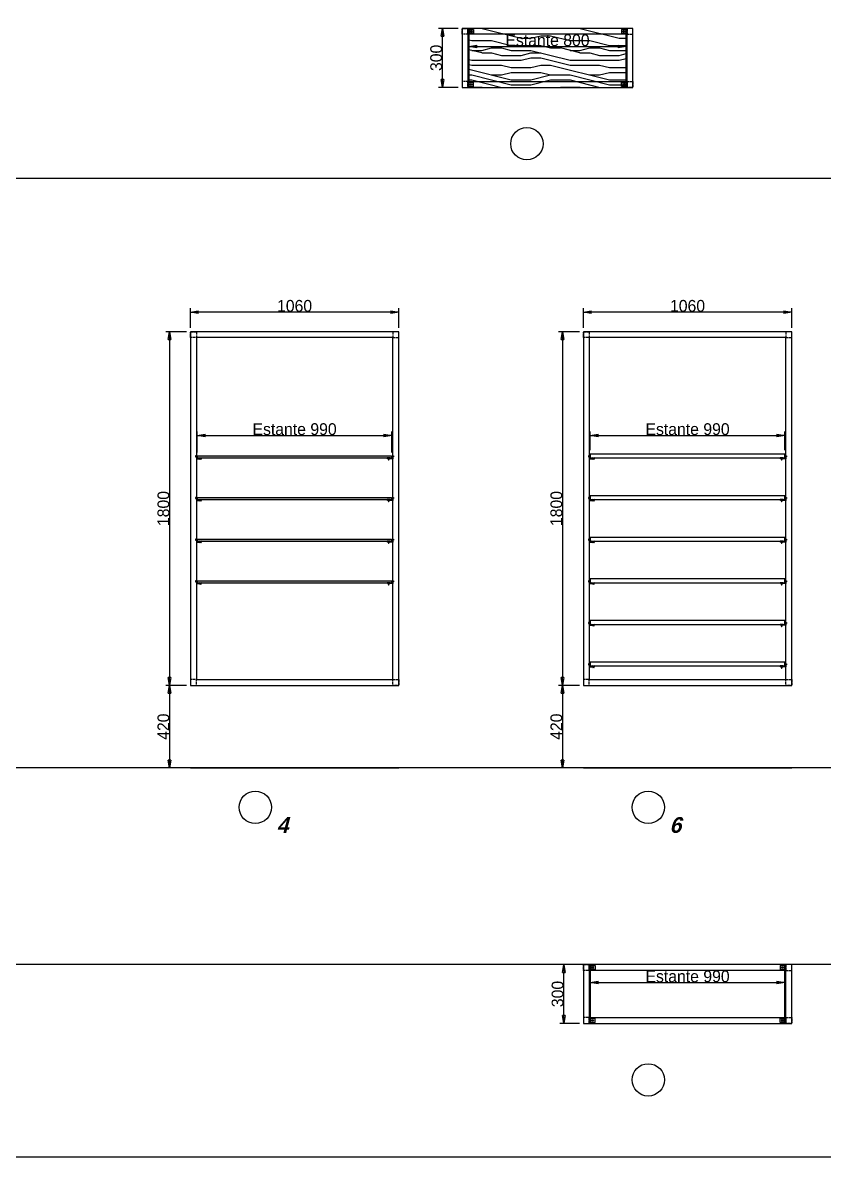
# Paper-space layout 'Jordi B.' of a CAD drawing. Header units: millimetres. Extents: x 23627 to 226976, y -18096 to 223844.
# Drawn here: x 52339 to 56419, y 99685 to 105458 of the extents above; entities that cross this region are included whole.
import ezdxf

# ---------------------------------------------------------------- set-up
doc = ezdxf.new("R2010")
doc.units = ezdxf.units.MM
doc.header["$PDMODE"] = 35
doc.header["$PDSIZE"] = 5
doc.linetypes.add('Discontinua JB', pattern=[0.75, 0.5, -0.25])
doc.layers.add('Bloques Estándar concep', color=7, linetype='Continuous', true_color=0x013e84)
for name, color, linetype in [('Cotas bloques dinámicos PM espacio', 140, 'Continuous'), ('Linea Capa Color 0000 JB', 7, 'Continuous'), ('Linea Capa Color 0140 Blau Vidre JB', 140, 'Continuous'), ('Linea Capa Color 0202 Lila Parets JB', 202, 'Continuous')]:
    doc.layers.add(name, color=color, linetype=linetype)
doc.styles.add('Jordi Ava', font='Avant Garde MEdium BT.ttf')
doc.styles.add('Stylus BT JB', font='stylu.ttf', dxfattribs={"oblique": 15})
doc.dimstyles.new('Jordi Ava 2015', dxfattribs={"dimtxt": 60, "dimasz": 40, "dimexe": 20, "dimexo": 20, "dimgap": 0.09, "dimtad": 1, "dimdec": 0, "dimzin": 0, "dimdsep": 46, "dimtxsty": 'Jordi Ava', "dimblk": 'CLOSED', "dimcen": 1.5, "dimclrd": 7, "dimclre": 7, "dimclrt": 256, "dimadec": 0, "dimazin": 0, "dimtfac": 0.05, "dimtdec": 0, "dimtofl": 0, "dimtmove": 0, "dimatfit": 3, "dimldrblk": 'CLOSED', "dimfxl": 90, "dimtolj": 1, "dimtzin": 0, "dimlwd": -1, "dimlwe": -1, "dimarcsym": 0})

# ---------------------------------------------------------------- blocks, each defined once
blk = doc.blocks.new('*U784')
at = {"layer": 'Linea Capa Color 0202 Lila Parets JB', "ltscale": 10}
for p, q in [((64496.7, 3000), (0, 3000)), ((64496.7, 0), (700, 0))]:
    blk.add_line(p, q, dxfattribs=at)
blk = doc.blocks.new('_Closed')
at = {"color": 0, "linetype": 'ByBlock', "lineweight": -2}
for p, q in [((-1, 0.17), (0, 0)), ((-1, 0.17), (-1, -0.17)), ((0, 0), (-1, -0.17)), ((0, 0), (-1, 0))]:
    blk.add_line(p, q, dxfattribs=at)
blk = doc.blocks.new('*D2085')
at = {"layer": 'Cotas bloques dinámicos PM espacio', "color": 7, "ltscale": 10, "transparency": 16777216}
for p, q in [((-530, 2240), (-530, 2340)), ((490, 2320), (-490, 2320)), ((530, 2240), (530, 2340))]:
    blk.add_line(p, q, dxfattribs=at)
at = {"layer": 'Defpoints', "color": 0, "ltscale": 10, "transparency": 16777216}
for p in [(-530, 2320), (-530, 2220), (530, 2220)]:
    blk.add_point(p, dxfattribs=at)
at = {"layer": 'Cotas bloques dinámicos PM espacio', "color": 7, "ltscale": 10, "transparency": 16777216, "xscale": 40, "yscale": 40, "zscale": 40, "rotation": 180}
blk.add_blockref('_Closed', (-530, 2320), dxfattribs=at)
at = {"layer": 'Cotas bloques dinámicos PM espacio', "color": 7, "ltscale": 10, "transparency": 16777216, "xscale": 40, "yscale": 40, "zscale": 40}
blk.add_blockref('_Closed', (530, 2320), dxfattribs=at)
at = {"layer": 'Cotas bloques dinámicos PM espacio', "ltscale": 10, "transparency": 16777216, "insert": (0, 2351.2), "char_height": 60, "attachment_point": 5, "style": 'Jordi Ava'}
blk.add_mtext('\\A1;1060', dxfattribs=at)
blk = doc.blocks.new('*D2086')
at = {"layer": 'Cotas bloques dinámicos PM espacio', "color": 7, "ltscale": 10, "transparency": 16777216}
for p, q in [((-550, 2220), (-656.1, 2220)), ((-636.1, 2180), (-636.1, 460.5)), ((-550, 420.5), (-656.1, 420.5))]:
    blk.add_line(p, q, dxfattribs=at)
at = {"layer": 'Defpoints', "color": 0, "ltscale": 10, "transparency": 16777216}
for p in [(-530, 2220), (-636.1, 420.5), (-530, 420.5)]:
    blk.add_point(p, dxfattribs=at)
at = {"layer": 'Cotas bloques dinámicos PM espacio', "color": 7, "ltscale": 10, "transparency": 16777216, "xscale": 40, "yscale": 40, "zscale": 40}
for p, rotation in [((-636.1, 2220), 90), ((-636.1, 420.5), 270)]:
    blk.add_blockref('_Closed', p, dxfattribs=dict(at, rotation=rotation))
at = {"layer": 'Cotas bloques dinámicos PM espacio', "ltscale": 10, "transparency": 16777216, "insert": (-667.4, 1320.2), "char_height": 60, "attachment_point": 5, "rotation": 90, "style": 'Jordi Ava'}
blk.add_mtext('\\A1;1800', dxfattribs=at)
blk = doc.blocks.new('*D1191')
at = {"layer": 'Cotas bloques dinámicos PM espacio', "color": 7, "ltscale": 10, "transparency": 16777216}
for p, q in [((-495, 1605.4), (-495, 1712.5)), ((-455, 1692.5), (455, 1692.5)), ((495, 1605.4), (495, 1712.5))]:
    blk.add_line(p, q, dxfattribs=at)
at = {"layer": 'Defpoints', "color": 0, "ltscale": 10, "transparency": 16777216}
for p in [(495, 1692.5), (-495, 1585.4), (495, 1585.4)]:
    blk.add_point(p, dxfattribs=at)
at = {"layer": 'Cotas bloques dinámicos PM espacio', "color": 7, "ltscale": 10, "transparency": 16777216, "xscale": 40, "yscale": 40, "zscale": 40, "rotation": 180}
blk.add_blockref('_Closed', (-495, 1692.5), dxfattribs=at)
at = {"layer": 'Cotas bloques dinámicos PM espacio', "color": 7, "ltscale": 10, "transparency": 16777216, "xscale": 40, "yscale": 40, "zscale": 40}
blk.add_blockref('_Closed', (495, 1692.5), dxfattribs=at)
at = {"layer": 'Cotas bloques dinámicos PM espacio', "ltscale": 10, "transparency": 16777216, "insert": (0, 1723.8), "char_height": 60, "attachment_point": 5, "style": 'Jordi Ava'}
blk.add_mtext('\\A1;{\\C140;Estante 990}', dxfattribs=at)
blk = doc.blocks.new('*D2087')
at = {"layer": 'Cotas bloques dinámicos PM espacio', "color": 7, "ltscale": 10, "transparency": 16777216}
for p, q in [((-550, 420.5), (-656.1, 420.5)), ((-636.1, 380.5), (-636.1, 40)), ((-550, 0), (-656.1, 0))]:
    blk.add_line(p, q, dxfattribs=at)
at = {"layer": 'Defpoints', "color": 0, "ltscale": 10, "transparency": 16777216}
for p in [(-530, 420.5), (-636.1, 0), (-530, 0)]:
    blk.add_point(p, dxfattribs=at)
at = {"layer": 'Cotas bloques dinámicos PM espacio', "color": 7, "ltscale": 10, "transparency": 16777216, "xscale": 40, "yscale": 40, "zscale": 40}
for p, rotation in [((-636.1, 420.5), 90), ((-636.1, 0), 270)]:
    blk.add_blockref('_Closed', p, dxfattribs=dict(at, rotation=rotation))
at = {"layer": 'Cotas bloques dinámicos PM espacio', "ltscale": 10, "transparency": 16777216, "insert": (-667.4, 210.2), "char_height": 60, "attachment_point": 5, "rotation": 90, "style": 'Jordi Ava'}
blk.add_mtext('\\A1;420', dxfattribs=at)
blk = doc.blocks.new('*D2088')
at = {"layer": 'Cotas bloques dinámicos PM espacio', "color": 7, "ltscale": 10, "transparency": 16777216}
for p, q in [((-530, 2240), (-530, 2340)), ((490, 2320), (-490, 2320)), ((530, 2240), (530, 2340))]:
    blk.add_line(p, q, dxfattribs=at)
at = {"layer": 'Defpoints', "color": 0, "ltscale": 10, "transparency": 16777216}
for p in [(-530, 2320), (-530, 2220), (530, 2220)]:
    blk.add_point(p, dxfattribs=at)
at = {"layer": 'Cotas bloques dinámicos PM espacio', "color": 7, "ltscale": 10, "transparency": 16777216, "xscale": 40, "yscale": 40, "zscale": 40, "rotation": 180}
blk.add_blockref('_Closed', (-530, 2320), dxfattribs=at)
at = {"layer": 'Cotas bloques dinámicos PM espacio', "color": 7, "ltscale": 10, "transparency": 16777216, "xscale": 40, "yscale": 40, "zscale": 40}
blk.add_blockref('_Closed', (530, 2320), dxfattribs=at)
at = {"layer": 'Cotas bloques dinámicos PM espacio', "ltscale": 10, "transparency": 16777216, "insert": (0, 2351.2), "char_height": 60, "attachment_point": 5, "style": 'Jordi Ava'}
blk.add_mtext('\\A1;1060', dxfattribs=at)
blk = doc.blocks.new('*D2089')
at = {"layer": 'Cotas bloques dinámicos PM espacio', "color": 7, "ltscale": 10, "transparency": 16777216}
for p, q in [((-550, 2220), (-656.1, 2220)), ((-636.1, 2180), (-636.1, 460.5)), ((-550, 420.5), (-656.1, 420.5))]:
    blk.add_line(p, q, dxfattribs=at)
at = {"layer": 'Defpoints', "color": 0, "ltscale": 10, "transparency": 16777216}
for p in [(-530, 2220), (-636.1, 420.5), (-530, 420.5)]:
    blk.add_point(p, dxfattribs=at)
at = {"layer": 'Cotas bloques dinámicos PM espacio', "color": 7, "ltscale": 10, "transparency": 16777216, "xscale": 40, "yscale": 40, "zscale": 40}
for p, rotation in [((-636.1, 2220), 90), ((-636.1, 420.5), 270)]:
    blk.add_blockref('_Closed', p, dxfattribs=dict(at, rotation=rotation))
at = {"layer": 'Cotas bloques dinámicos PM espacio', "ltscale": 10, "transparency": 16777216, "insert": (-667.4, 1320.2), "char_height": 60, "attachment_point": 5, "rotation": 90, "style": 'Jordi Ava'}
blk.add_mtext('\\A1;1800', dxfattribs=at)
blk = doc.blocks.new('*D1192')
at = {"layer": 'Cotas bloques dinámicos PM espacio', "color": 7, "ltscale": 10, "transparency": 16777216}
for p, q in [((-495, 1617), (-495, 1712.5)), ((-455, 1692.5), (455, 1692.5)), ((495, 1617), (495, 1712.5))]:
    blk.add_line(p, q, dxfattribs=at)
at = {"layer": 'Defpoints', "color": 0, "ltscale": 10, "transparency": 16777216}
for p in [(495, 1692.5), (-495, 1597), (495, 1597)]:
    blk.add_point(p, dxfattribs=at)
at = {"layer": 'Cotas bloques dinámicos PM espacio', "color": 7, "ltscale": 10, "transparency": 16777216, "xscale": 40, "yscale": 40, "zscale": 40, "rotation": 180}
blk.add_blockref('_Closed', (-495, 1692.5), dxfattribs=at)
at = {"layer": 'Cotas bloques dinámicos PM espacio', "color": 7, "ltscale": 10, "transparency": 16777216, "xscale": 40, "yscale": 40, "zscale": 40}
blk.add_blockref('_Closed', (495, 1692.5), dxfattribs=at)
at = {"layer": 'Cotas bloques dinámicos PM espacio', "ltscale": 10, "transparency": 16777216, "insert": (0, 1723.8), "char_height": 60, "attachment_point": 5, "style": 'Jordi Ava'}
blk.add_mtext('\\A1;Estante 990', dxfattribs=at)
blk = doc.blocks.new('*D1193')
at = {"layer": 'Cotas bloques dinámicos PM espacio', "color": 7, "ltscale": 10, "transparency": 16777216}
for p, q in [((-550, 420.5), (-656.1, 420.5)), ((-636.1, 380.5), (-636.1, 40)), ((-550, 0), (-656.1, 0))]:
    blk.add_line(p, q, dxfattribs=at)
at = {"layer": 'Defpoints', "color": 0, "ltscale": 10, "transparency": 16777216}
for p in [(-530, 420.5), (-636.1, 0), (-530, 0)]:
    blk.add_point(p, dxfattribs=at)
at = {"layer": 'Cotas bloques dinámicos PM espacio', "color": 7, "ltscale": 10, "transparency": 16777216, "xscale": 40, "yscale": 40, "zscale": 40}
for p, rotation in [((-636.1, 420.5), 90), ((-636.1, 0), 270)]:
    blk.add_blockref('_Closed', p, dxfattribs=dict(at, rotation=rotation))
at = {"layer": 'Cotas bloques dinámicos PM espacio', "ltscale": 10, "transparency": 16777216, "insert": (-667.4, 210.2), "char_height": 60, "attachment_point": 5, "rotation": 90, "style": 'Jordi Ava'}
blk.add_mtext('\\A1;420', dxfattribs=at)
blk = doc.blocks.new('*D2418')
at = {"layer": 'Cotas bloques dinámicos PM espacio', "color": 7, "ltscale": 10, "transparency": 16777216}
for p, q in [((-20, 0), (-120, 0)), ((-100, -260), (-100, -40)), ((-20, -300), (-120, -300))]:
    blk.add_line(p, q, dxfattribs=at)
at = {"layer": 'Defpoints', "color": 0, "ltscale": 10, "transparency": 16777216}
for p in [(0, 0), (-100, 0), (0, -300)]:
    blk.add_point(p, dxfattribs=at)
at = {"layer": 'Cotas bloques dinámicos PM espacio', "color": 7, "ltscale": 10, "transparency": 16777216, "xscale": 40, "yscale": 40, "zscale": 40}
for p, rotation in [((-100, 0), 90), ((-100, -300), 270)]:
    blk.add_blockref('_Closed', p, dxfattribs=dict(at, rotation=rotation))
at = {"layer": 'Cotas bloques dinámicos PM espacio', "ltscale": 10, "transparency": 16777216, "insert": (-131.3, -150), "char_height": 60, "attachment_point": 5, "rotation": 90, "style": 'Jordi Ava'}
blk.add_mtext('\\A1;300', dxfattribs=at)
blk = doc.blocks.new('*D2419')
at = {"layer": 'Cotas bloques dinámicos PM espacio', "color": 7, "ltscale": 10, "transparency": 16777216}
for p, q in [((35, -20.7), (35, -111.8)), ((1025, -20), (1025, -111.8)), ((75, -91.8), (985, -91.8))]:
    blk.add_line(p, q, dxfattribs=at)
at = {"layer": 'Defpoints', "color": 0, "ltscale": 10, "transparency": 16777216}
for p in [(1025, 0), (35, -0.7), (1025, -91.8)]:
    blk.add_point(p, dxfattribs=at)
at = {"layer": 'Cotas bloques dinámicos PM espacio', "color": 7, "ltscale": 10, "transparency": 16777216, "xscale": 40, "yscale": 40, "zscale": 40, "rotation": 180}
blk.add_blockref('_Closed', (35, -91.8), dxfattribs=at)
at = {"layer": 'Cotas bloques dinámicos PM espacio', "color": 7, "ltscale": 10, "transparency": 16777216, "xscale": 40, "yscale": 40, "zscale": 40}
blk.add_blockref('_Closed', (1025, -91.8), dxfattribs=at)
at = {"layer": 'Cotas bloques dinámicos PM espacio', "ltscale": 10, "transparency": 16777216, "insert": (530, -60.5), "char_height": 60, "attachment_point": 5, "style": 'Jordi Ava'}
blk.add_mtext('\\A1;Estante 990', dxfattribs=at)
blk = doc.blocks.new('*D5171')
at = {"layer": 'Cotas bloques dinámicos PM espacio', "color": 7, "ltscale": 10, "transparency": 16777216}
for p, q in [((54555.1, 105429.1), (54455.1, 105429.1)), ((54475.1, 105169.1), (54475.1, 105389.1)), ((54555.1, 105129.1), (54455.1, 105129.1))]:
    blk.add_line(p, q, dxfattribs=at)
at = {"layer": 'Defpoints', "color": 0, "ltscale": 10, "transparency": 16777216}
for p in [(54475.1, 105429.1), (54575.1, 105429.1), (54575.1, 105129.1)]:
    blk.add_point(p, dxfattribs=at)
at = {"layer": 'Cotas bloques dinámicos PM espacio', "color": 7, "ltscale": 10, "transparency": 16777216, "xscale": 40, "yscale": 40, "zscale": 40}
for p, rotation in [((54475.1, 105429.1), 90), ((54475.1, 105129.1), 270)]:
    blk.add_blockref('_Closed', p, dxfattribs=dict(at, rotation=rotation))
at = {"layer": 'Cotas bloques dinámicos PM espacio', "ltscale": 10, "transparency": 16777216, "insert": (54443.8, 105279.1), "char_height": 60, "attachment_point": 5, "rotation": 90, "style": 'Jordi Ava'}
blk.add_mtext('\\A1;300', dxfattribs=at)
blk = doc.blocks.new('*D5172')
at = {"layer": 'Cotas bloques dinámicos PM espacio', "color": 7, "ltscale": 10, "transparency": 16777216}
for p, q in [((54610, 105408.4), (54610, 105317.4)), ((55410, 105409.1), (55410, 105317.4)), ((54650, 105337.4), (55370, 105337.4))]:
    blk.add_line(p, q, dxfattribs=at)
at = {"layer": 'Defpoints', "color": 0, "ltscale": 10, "transparency": 16777216}
for p in [(54610, 105428.4), (55410, 105429.1), (55410, 105337.4)]:
    blk.add_point(p, dxfattribs=at)
at = {"layer": 'Cotas bloques dinámicos PM espacio', "color": 7, "ltscale": 10, "transparency": 16777216, "xscale": 40, "yscale": 40, "zscale": 40, "rotation": 180}
blk.add_blockref('_Closed', (54610, 105337.4), dxfattribs=at)
at = {"layer": 'Cotas bloques dinámicos PM espacio', "color": 7, "ltscale": 10, "transparency": 16777216, "xscale": 40, "yscale": 40, "zscale": 40}
blk.add_blockref('_Closed', (55410, 105337.4), dxfattribs=at)
at = {"layer": 'Cotas bloques dinámicos PM espacio', "ltscale": 10, "transparency": 16777216, "insert": (55010, 105368.6), "char_height": 60, "attachment_point": 5, "style": 'Jordi Ava'}
blk.add_mtext('\\A1;Estante 800', dxfattribs=at)
blk = doc.blocks.new('PM202308140924')
at = {"layer": 'Linea Capa Color 0140 Blau Vidre JB', "ltscale": 10}
h = blk.add_hatch(color=256, dxfattribs=at)
h.dxf.hatch_style = 1
h.set_gradient(color1=(0, 191, 255), one_color=1, tint=1, name='SPHERICAL')
h.paths.add_polyline_path([(-494, 1578.4), (494, 1578.4), (495, 1579.4), (495, 1585.4), (494, 1586.4), (-494, 1586.4), (-495, 1585.4), (-495, 1579.4)])
h = blk.add_hatch(color=256, dxfattribs=at)
h.dxf.hatch_style = 1
h.set_gradient(color1=(0, 191, 255), one_color=1, tint=1, name='SPHERICAL')
h.paths.add_polyline_path([(-494, 1366.7), (494, 1366.7), (495, 1367.7), (495, 1373.7), (494, 1374.7), (-494, 1374.7), (-495, 1373.7), (-495, 1367.7)])
h = blk.add_hatch(color=256, dxfattribs=at)
h.dxf.hatch_style = 1
h.set_gradient(color1=(0, 191, 255), one_color=1, tint=1, name='SPHERICAL')
h.paths.add_polyline_path([(-494, 1154.7), (494, 1154.7), (495, 1155.7), (495, 1161.7), (494, 1162.7), (-494, 1162.7), (-495, 1161.7), (-495, 1155.7)])
h = blk.add_hatch(color=256, dxfattribs=at)
h.dxf.hatch_style = 1
h.set_gradient(color1=(0, 191, 255), one_color=1, tint=1, name='SPHERICAL')
h.paths.add_polyline_path([(-494, 943), (494, 943), (495, 944), (495, 950), (494, 951), (-494, 951), (-495, 950), (-495, 944)])
at = {"layer": 'Cotas bloques dinámicos PM espacio', "ltscale": 10}
blk.add_circle((-200, -200), 82.4, dxfattribs=at)
at = {"layer": 'Linea Capa Color 0000 JB', "linetype": 'Discontinua JB', "ltscale": 10}
for points in [[(-530, 2220), (-500, 2220), (-500, 2190), (-530, 2190)], [(530, 2220), (500, 2220), (500, 2190), (530, 2190)], [(-530, 420.5), (-500, 420.5), (-500, 450.5), (-530, 450.5)], [(530, 420.5), (500, 420.5), (500, 450.5), (530, 450.5)]]:
    blk.add_lwpolyline(points, close=True, dxfattribs=at)
at = {"layer": 'Linea Capa Color 0000 JB', "ltscale": 10}
for points in [[(-530, 420.5), (530, 420.5), (530, 2220), (-530, 2220)], [(-500, 450.5), (500, 450.5), (500, 2190), (-500, 2190)], [(-473, 1575.4), (-498, 1575.4), (-498, 1585.4), (-502, 1585.4), (-502, 1588.4), (-504, 1588.4), (-504, 1583.4), (-500, 1583.4), (-500, 1573.4), (-473, 1573.4)], [(473, 1575.4), (498, 1575.4), (498, 1585.4), (502, 1585.4), (502, 1588.4), (504, 1588.4), (504, 1583.4), (500, 1583.4), (500, 1573.4), (473, 1573.4)], [(-473, 1363.7), (-498, 1363.7), (-498, 1373.7), (-502, 1373.7), (-502, 1376.7), (-504, 1376.7), (-504, 1371.7), (-500, 1371.7), (-500, 1361.7), (-473, 1361.7)], [(473, 1363.7), (498, 1363.7), (498, 1373.7), (502, 1373.7), (502, 1376.7), (504, 1376.7), (504, 1371.7), (500, 1371.7), (500, 1361.7), (473, 1361.7)], [(-473, 1151.7), (-498, 1151.7), (-498, 1161.7), (-502, 1161.7), (-502, 1164.7), (-504, 1164.7), (-504, 1159.7), (-500, 1159.7), (-500, 1149.7), (-473, 1149.7)], [(473, 1151.7), (498, 1151.7), (498, 1161.7), (502, 1161.7), (502, 1164.7), (504, 1164.7), (504, 1159.7), (500, 1159.7), (500, 1149.7), (473, 1149.7)], [(-473, 940), (-498, 940), (-498, 950), (-502, 950), (-502, 953), (-504, 953), (-504, 948), (-500, 948), (-500, 938), (-473, 938)], [(473, 940), (498, 940), (498, 950), (502, 950), (502, 953), (504, 953), (504, 948), (500, 948), (500, 938), (473, 938)]]:
    blk.add_lwpolyline(points, close=True, dxfattribs=at)
at = {"layer": 'Linea Capa Color 0140 Blau Vidre JB', "ltscale": 10}
for points in [[(-494, 1578.4), (494, 1578.4), (495, 1579.4), (495, 1585.4), (494, 1586.4), (-494, 1586.4), (-495, 1585.4), (-495, 1579.4)], [(-486.5, 1578.4), (-471.5, 1578.4), (-476.2, 1575.4), (-477, 1575.4), (-477, 1571.4), (-478.5, 1567.4), (-479.5, 1567.4), (-481, 1571.4), (-481, 1575.4), (-481.7, 1575.4)], [(486.6, 1578.4), (471.6, 1578.4), (476.4, 1575.4), (477.1, 1575.4), (477.1, 1571.4), (478.6, 1567.4), (479.6, 1567.4), (481.1, 1571.4), (481.1, 1575.4), (481.9, 1575.4)], [(-494, 1366.7), (494, 1366.7), (495, 1367.7), (495, 1373.7), (494, 1374.7), (-494, 1374.7), (-495, 1373.7), (-495, 1367.7)], [(-486.5, 1366.7), (-471.5, 1366.7), (-476.2, 1363.7), (-477, 1363.7), (-477, 1359.7), (-478.5, 1355.7), (-479.5, 1355.7), (-481, 1359.7), (-481, 1363.7), (-481.7, 1363.7)], [(486.6, 1366.7), (471.6, 1366.7), (476.4, 1363.7), (477.1, 1363.7), (477.1, 1359.7), (478.6, 1355.7), (479.6, 1355.7), (481.1, 1359.7), (481.1, 1363.7), (481.9, 1363.7)], [(-494, 1154.7), (494, 1154.7), (495, 1155.7), (495, 1161.7), (494, 1162.7), (-494, 1162.7), (-495, 1161.7), (-495, 1155.7)], [(-486.5, 1154.7), (-471.5, 1154.7), (-476.2, 1151.7), (-477, 1151.7), (-477, 1147.7), (-478.5, 1143.7), (-479.5, 1143.7), (-481, 1147.7), (-481, 1151.7), (-481.7, 1151.7)], [(486.6, 1154.7), (471.6, 1154.7), (476.4, 1151.7), (477.1, 1151.7), (477.1, 1147.7), (478.6, 1143.7), (479.6, 1143.7), (481.1, 1147.7), (481.1, 1151.7), (481.9, 1151.7)], [(-494, 943), (494, 943), (495, 944), (495, 950), (494, 951), (-494, 951), (-495, 950), (-495, 944)], [(-486.5, 943), (-471.5, 943), (-476.2, 940), (-477, 940), (-477, 936), (-478.5, 932), (-479.5, 932), (-481, 936), (-481, 940), (-481.7, 940)], [(486.6, 943), (471.6, 943), (476.4, 940), (477.1, 940), (477.1, 936), (478.6, 932), (479.6, 932), (481.1, 936), (481.1, 940), (481.9, 940)]]:
    blk.add_lwpolyline(points, close=True, dxfattribs=at)
at = {"layer": 'Linea Capa Color 0202 Lila Parets JB', "ltscale": 10}
blk.add_line((-530, 0), (530, 0), dxfattribs=at)
at = {"layer": 'Cotas bloques dinámicos PM espacio', "ltscale": 10, "insert": (-91.9, -250), "char_height": 80, "width": 102.993, "attachment_point": 1, "style": 'Stylus BT JB'}
blk.add_mtext('{\\fStylus BT|b1|i0|c0|p34;\\C140;4}', dxfattribs=at)
at = {"layer": 'Cotas bloques dinámicos PM espacio', "ltscale": 10}
dim = blk.add_linear_dim(base=(-530, 2320), p1=(530, 2220), p2=(-530, 2220), dimstyle='Jordi Ava 2015', dxfattribs=at)
dim.commit()
dim.dimension.update_dxf_attribs({"geometry": '*D2085', "text_midpoint": (0, 2351.2)})
for base, p1, p2, picture, middle in [((-636.1402, 420.4993), (-530, 2220), (-530, 420.4993), '*D2086', (-667.384, 1320.2497)), ((-636.1402, 0), (-530, 420.4993), (-530, 0), '*D2087', (-667.384, 210.2497))]:
    dim = blk.add_linear_dim(base=base, p1=p1, p2=p2, angle=90, dimstyle='Jordi Ava 2015', dxfattribs=at)
    dim.commit()
    dim.dimension.update_dxf_attribs({"geometry": picture, "text_midpoint": middle})
dim = blk.add_linear_dim(base=(495, 1692.5), p1=(-495, 1585.4), p2=(495, 1585.4), text='{\\C140;Estante <>}', dimstyle='Jordi Ava 2015', dxfattribs=at)
dim.commit()
dim.dimension.update_dxf_attribs({"geometry": '*D1191', "text_midpoint": (0, 1723.8)})
blk = doc.blocks.new('PM202308140925')
at = {"layer": 'Cotas bloques dinámicos PM espacio', "ltscale": 10}
blk.add_circle((-200, -200), 82.4, dxfattribs=at)
at = {"layer": 'Linea Capa Color 0000 JB', "linetype": 'Discontinua JB', "ltscale": 10}
for points in [[(-530, 2220), (-500, 2220), (-500, 2190), (-530, 2190)], [(530, 2220), (500, 2220), (500, 2190), (530, 2190)], [(-530, 420.5), (-500, 420.5), (-500, 450.5), (-530, 450.5)], [(530, 420.5), (500, 420.5), (500, 450.5), (530, 450.5)]]:
    blk.add_lwpolyline(points, close=True, dxfattribs=at)
at = {"layer": 'Linea Capa Color 0000 JB', "ltscale": 10}
for points in [[(-530, 420.5), (530, 420.5), (530, 2220), (-530, 2220)], [(-500, 450.5), (500, 450.5), (500, 2190), (-500, 2190)], [(-473, 1575.4), (-498, 1575.4), (-498, 1585.4), (-502, 1585.4), (-502, 1588.4), (-504, 1588.4), (-504, 1583.4), (-500, 1583.4), (-500, 1573.4), (-473, 1573.4)], [(473, 1575.4), (498, 1575.4), (498, 1585.4), (502, 1585.4), (502, 1588.4), (504, 1588.4), (504, 1583.4), (500, 1583.4), (500, 1573.4), (473, 1573.4)], [(-473, 1363.7), (-498, 1363.7), (-498, 1373.7), (-502, 1373.7), (-502, 1376.7), (-504, 1376.7), (-504, 1371.7), (-500, 1371.7), (-500, 1361.7), (-473, 1361.7)], [(473, 1363.7), (498, 1363.7), (498, 1373.7), (502, 1373.7), (502, 1376.7), (504, 1376.7), (504, 1371.7), (500, 1371.7), (500, 1361.7), (473, 1361.7)], [(-473, 1151.7), (-498, 1151.7), (-498, 1161.7), (-502, 1161.7), (-502, 1164.7), (-504, 1164.7), (-504, 1159.7), (-500, 1159.7), (-500, 1149.7), (-473, 1149.7)], [(473, 1151.7), (498, 1151.7), (498, 1161.7), (502, 1161.7), (502, 1164.7), (504, 1164.7), (504, 1159.7), (500, 1159.7), (500, 1149.7), (473, 1149.7)], [(-473, 940), (-498, 940), (-498, 950), (-502, 950), (-502, 953), (-504, 953), (-504, 948), (-500, 948), (-500, 938), (-473, 938)], [(-473, 940), (-498, 940), (-498, 950), (-502, 950), (-502, 953), (-504, 953), (-504, 948), (-500, 948), (-500, 938), (-473, 938)], [(473, 940), (498, 940), (498, 950), (502, 950), (502, 953), (504, 953), (504, 948), (500, 948), (500, 938), (473, 938)], [(473, 940), (498, 940), (498, 950), (502, 950), (502, 953), (504, 953), (504, 948), (500, 948), (500, 938), (473, 938)], [(-473, 728), (-498, 728), (-498, 738), (-502, 738), (-502, 741), (-504, 741), (-504, 736), (-500, 736), (-500, 726), (-473, 726)], [(473, 728), (498, 728), (498, 738), (502, 738), (502, 741), (504, 741), (504, 736), (500, 736), (500, 726), (473, 726)], [(-473, 516.3), (-498, 516.3), (-498, 526.3), (-502, 526.3), (-502, 529.3), (-504, 529.3), (-504, 524.3), (-500, 524.3), (-500, 514.3), (-473, 514.3)], [(473, 516.3), (498, 516.3), (498, 526.3), (502, 526.3), (502, 529.3), (504, 529.3), (504, 524.3), (500, 524.3), (500, 514.3), (473, 514.3)]]:
    blk.add_lwpolyline(points, close=True, dxfattribs=at)
at = {"layer": 'Linea Capa Color 0000 JB', "ltscale": 50}
for points in [[(-495, 1578.4), (495, 1578.4), (495, 1597.4), (-495, 1597.4)], [(-495, 1366.7), (495, 1366.7), (495, 1385.7), (-495, 1385.7)], [(-495, 1154.7), (495, 1154.7), (495, 1173.7), (-495, 1173.7)], [(-495, 943), (495, 943), (495, 962), (-495, 962)], [(-495, 731), (495, 731), (495, 750), (-495, 750)], [(-495, 519.3), (495, 519.3), (495, 538.3), (-495, 538.3)]]:
    blk.add_lwpolyline(points, close=True, dxfattribs=at)
at = {"layer": 'Linea Capa Color 0140 Blau Vidre JB', "ltscale": 10}
for points in [[(-486.5, 1578.4), (-471.5, 1578.4), (-476.2, 1575.4), (-477, 1575.4), (-477, 1571.4), (-478.5, 1567.4), (-479.5, 1567.4), (-481, 1571.4), (-481, 1575.4), (-481.7, 1575.4)], [(486.6, 1578.4), (471.6, 1578.4), (476.4, 1575.4), (477.1, 1575.4), (477.1, 1571.4), (478.6, 1567.4), (479.6, 1567.4), (481.1, 1571.4), (481.1, 1575.4), (481.9, 1575.4)], [(-486.5, 1366.7), (-471.5, 1366.7), (-476.2, 1363.7), (-477, 1363.7), (-477, 1359.7), (-478.5, 1355.7), (-479.5, 1355.7), (-481, 1359.7), (-481, 1363.7), (-481.7, 1363.7)], [(486.6, 1366.7), (471.6, 1366.7), (476.4, 1363.7), (477.1, 1363.7), (477.1, 1359.7), (478.6, 1355.7), (479.6, 1355.7), (481.1, 1359.7), (481.1, 1363.7), (481.9, 1363.7)], [(-486.5, 1154.7), (-471.5, 1154.7), (-476.2, 1151.7), (-477, 1151.7), (-477, 1147.7), (-478.5, 1143.7), (-479.5, 1143.7), (-481, 1147.7), (-481, 1151.7), (-481.7, 1151.7)], [(486.6, 1154.7), (471.6, 1154.7), (476.4, 1151.7), (477.1, 1151.7), (477.1, 1147.7), (478.6, 1143.7), (479.6, 1143.7), (481.1, 1147.7), (481.1, 1151.7), (481.9, 1151.7)], [(-486.5, 943), (-471.5, 943), (-476.2, 940), (-477, 940), (-477, 936), (-478.5, 932), (-479.5, 932), (-481, 936), (-481, 940), (-481.7, 940)], [(-486.5, 943), (-471.5, 943), (-476.2, 940), (-477, 940), (-477, 936), (-478.5, 932), (-479.5, 932), (-481, 936), (-481, 940), (-481.7, 940)], [(486.6, 943), (471.6, 943), (476.4, 940), (477.1, 940), (477.1, 936), (478.6, 932), (479.6, 932), (481.1, 936), (481.1, 940), (481.9, 940)], [(486.6, 943), (471.6, 943), (476.4, 940), (477.1, 940), (477.1, 936), (478.6, 932), (479.6, 932), (481.1, 936), (481.1, 940), (481.9, 940)], [(-486.5, 731), (-471.5, 731), (-476.2, 728), (-477, 728), (-477, 724), (-478.5, 720), (-479.5, 720), (-481, 724), (-481, 728), (-481.7, 728)], [(486.6, 731), (471.6, 731), (476.4, 728), (477.1, 728), (477.1, 724), (478.6, 720), (479.6, 720), (481.1, 724), (481.1, 728), (481.9, 728)], [(-486.5, 519.3), (-471.5, 519.3), (-476.2, 516.3), (-477, 516.3), (-477, 512.3), (-478.5, 508.3), (-479.5, 508.3), (-481, 512.3), (-481, 516.3), (-481.7, 516.3)], [(486.6, 519.3), (471.6, 519.3), (476.4, 516.3), (477.1, 516.3), (477.1, 512.3), (478.6, 508.3), (479.6, 508.3), (481.1, 512.3), (481.1, 516.3), (481.9, 516.3)]]:
    blk.add_lwpolyline(points, close=True, dxfattribs=at)
at = {"layer": 'Linea Capa Color 0202 Lila Parets JB', "ltscale": 10}
blk.add_line((-530, 0), (530, 0), dxfattribs=at)
at = {"layer": 'Cotas bloques dinámicos PM espacio', "ltscale": 10, "insert": (-91.9, -250), "char_height": 80, "width": 102.993, "attachment_point": 1, "style": 'Stylus BT JB'}
blk.add_mtext('{\\fStylus BT|b1|i0|c0|p34;6}', dxfattribs=at)
at = {"layer": 'Cotas bloques dinámicos PM espacio', "ltscale": 10}
dim = blk.add_linear_dim(base=(-530, 2320), p1=(530, 2220), p2=(-530, 2220), dimstyle='Jordi Ava 2015', dxfattribs=at)
dim.commit()
dim.dimension.update_dxf_attribs({"geometry": '*D2088', "text_midpoint": (0, 2351.2)})
for base, p1, p2, picture, middle in [((-636.1402, 420.4993), (-530, 2220), (-530, 420.4993), '*D2089', (-667.384, 1320.2497)), ((-636.1402, 0), (-530, 420.4993), (-530, 0), '*D1193', (-667.384, 210.2497))]:
    dim = blk.add_linear_dim(base=base, p1=p1, p2=p2, angle=90, dimstyle='Jordi Ava 2015', dxfattribs=at)
    dim.commit()
    dim.dimension.update_dxf_attribs({"geometry": picture, "text_midpoint": middle})
dim = blk.add_linear_dim(base=(495, 1692.5), p1=(-495, 1597), p2=(495, 1597), text='Estante <>', dimstyle='Jordi Ava 2015', dxfattribs=at)
dim.commit()
dim.dimension.update_dxf_attribs({"geometry": '*D1192', "text_midpoint": (0, 1723.8)})
blk = doc.blocks.new('*U2417')
at = {"layer": 'Cotas bloques dinámicos PM espacio', "ltscale": 10}
blk.add_circle((330, -587), 82.4, dxfattribs=at)
at = {"layer": 'Linea Capa Color 0000 JB', "ltscale": 50}
for points in [[(0, -300), (1060, -300), (1060, 0), (0, 0)], [(35, -300), (1025, -300), (1025, 0), (35, 0)], [(30, -270), (1030, -270), (1030, -30), (30, -30)]]:
    blk.add_lwpolyline(points, close=True, dxfattribs=at)
at = {"layer": 'Linea Capa Color 0000 JB', "linetype": 'Discontinua JB', "ltscale": 10}
for points in [[(0, 0), (30, 0), (30, -30), (0, -30)], [(1060, 0), (1030, 0), (1030, -30), (1060, -30)], [(0, -300), (30, -300), (30, -270), (0, -270)], [(1060, -300), (1030, -300), (1030, -270), (1060, -270)]]:
    blk.add_lwpolyline(points, close=True, dxfattribs=at)
at = {"layer": 'Linea Capa Color 0000 JB', "ltscale": 10}
for points in [[(30, -5), (59, -5), (59, -25), (30, -25)], [(32, -5), (59, -5), (59, -25), (32, -25)], [(1030, -5), (1001, -5), (1001, -25), (1030, -25)], [(1028, -5), (1001, -5), (1001, -25), (1028, -25)], [(30, -295), (59, -295), (59, -275), (30, -275)], [(32, -295), (59, -295), (59, -275), (32, -275)], [(1030, -295), (1001, -295), (1001, -275), (1030, -275)], [(1028, -295), (1001, -295), (1001, -275), (1028, -275)]]:
    blk.add_lwpolyline(points, close=True, dxfattribs=at)
for centre in [(46.5, -15), (1013.5, -15), (46.5, -285), (1013.5, -285)]:
    blk.add_circle(centre, 2.5, dxfattribs=at)
at = {"layer": 'Linea Capa Color 0140 Blau Vidre JB', "ltscale": 50}
for centre, radius in [((46.5, -15), 4.9), ((46.5, -15), 2.25), ((1013.5, -15), 4.9), ((1013.5, -15), 2.25), ((46.5, -285), 4.9), ((46.5, -285), 2.25), ((1013.5, -285), 4.9), ((1013.5, -285), 2.25)]:
    blk.add_circle(centre, radius, dxfattribs=at)
at = {"layer": 'Cotas bloques dinámicos PM espacio', "ltscale": 10}
dim = blk.add_linear_dim(base=(-100, 0), p1=(0, -300), p2=(0, 0), angle=90, dimstyle='Jordi Ava 2015', dxfattribs=at)
dim.commit()
dim.dimension.update_dxf_attribs({"geometry": '*D2418', "text_midpoint": (-131.3, -150)})
dim = blk.add_linear_dim(base=(1025, -91.8), p1=(35, -0.7), p2=(1025, 0), text='Estante <>', dimstyle='Jordi Ava 2015', dxfattribs=at)
dim.commit()
dim.dimension.update_dxf_attribs({"geometry": '*D2419', "text_midpoint": (530, -60.5)})

psp = doc.layouts.new('Jordi B.')

# ---------------------------------------------------------------- hatches: boundary and pattern name
at = {"layer": 'Bloques Estándar concep', "ltscale": 50}
h = psp.add_hatch(dxfattribs=at)
h.set_pattern_fill('PANEL', color=256, scale=500, pattern_type=2)
h.set_pattern_definition([(0, (54575.05, 105429.14), (0, 500), [100, -150, 50, -200]), (0, (54925.05, 105441.64), (0, 500), [100, -400]), (0, (54875.05, 105466.64), (0, 500), [50, -450]), (0, (54600.05, 105479.14), (0, 500), [25, -350, 25, -100]), (0, (54775.05, 105504.14), (0, 500), [100, -150, 25, -225]), (0, (54650.05, 105516.64), (0, 500), [75, -425]), (0, (54775.05, 105529.14), (0, 500), [150, -350]), (0, (54625.05, 105541.64), (0, 500), [100, -400]), (0, (54825.05, 105554.14), (0, 500), [250, -250]), (0, (54675.05, 105579.14), (0, 500), [50, -150, 100, -200]), (0, (55025.05, 105591.64), (0, 500), [100, -400]), (0, (54925.05, 105604.14), (0, 500), [50, -450]), (0, (54825.05, 105616.64), (0, 500), [50, -450]), (0, (54575.05, 105629.14), (0, 500), [100, -400]), (0, (54825.05, 105641.64), (0, 500), [100, -400]), (0, (54825.05, 105666.64), (0, 500), [100, -100, 100, -200]), (0, (54725.05, 105691.64), (0, 500), [50, -250, 100, -100]), (0, (54825.05, 105704.14), (0, 500), [150, -350]), (0, (54825.05, 105729.14), (0, 500), [100, -400]), (0, (54625.05, 105741.64), (0, 500), [150, -200, 50, -100]), (0, (54625.05, 105766.64), (0, 500), [250, -250]), (0, (54925.05, 105779.14), (0, 500), [50, -450]), (0, (54775.05, 105791.64), (0, 500), [100, -400]), (0, (54675.05, 105804.14), (0, 500), [50, -200, 50, -200]), (0, (54625.05, 105816.64), (0, 500), [50, -150, 100, -200]), (0, (54725.05, 105829.14), (0, 500), [50, -250, 50, -150]), (0, (54825.05, 105841.64), (0, 500), [150, -350]), (0, (54625.05, 105866.64), (0, 500), [100, -400]), (0, (54875.05, 105879.14), (0, 500), [50, -450]), (0, (54975.05, 105891.64), (0, 500), [50, -450]), (14.036, (54925.05, 105466.64), (500, -2e-08), [51.5, -2010.05]), (14.036, (54975.05, 105579.14), (500, -2e-08), [51.5, -2010.05]), (14.036, (54925.05, 105879.14), (500, -2e-08), [51.5, -2010.05]), (14.036, (54775.05, 105691.64), (500, -2e-08), [51.5, -2010.05]), (14.036, (54875.05, 105766.64), (500, -2e-08), [51.5, -2010.05]), (14.036, (54925.05, 105729.14), (500, -2e-08), [51.5, -2010.05]), (14.036, (54675.05, 105816.64), (500, -2e-08), [51.5, -2010.05]), (14.036, (54875.05, 105791.64), (500, -2e-08), [51.5, -2010.05]), (14.036, (54975.05, 105604.14), (500, -2e-08), [103, -1958.55]), (14.036, (54925.05, 105641.64), (500, -2e-08), [103, -1958.55]), (14.036, (54925.05, 105666.64), (500, -2e-08), [103, -1958.55]), (165.964, (54775.05, 105504.14), (-500, -2e-08), [51.5, -103, 51.5, -1855.553]), (165.964, (54675.05, 105579.14), (-500, -2e-08), [51.5, -2010.05]), (165.964, (54675.05, 105804.14), (-500, -2e-08), [103, -1958.55]), (194.036, (54925.05, 105441.64), (-500, 2e-08), [51.5, -2010.05]), (345.964, (55025.05, 105441.64), (500, 2e-08), [51.5, -2010.05]), (345.964, (54875.05, 105616.64), (500, 2e-08), [51.5, -2010.05]), (345.964, (54975.05, 105704.14), (500, 2e-08), [51.5, -2010.05]), (345.964, (54775.05, 105741.64), (500, 2e-08), [51.5, -2010.05]), (345.964, (54725.05, 105804.14), (500, 2e-08), [51.5, -2010.05]), (345.964, (54775.05, 105829.14), (500, 2e-08), [51.5, -2010.05]), (345.964, (54775.05, 105741.64), (500, 2e-08), [51.5, -2010.05]), (345.964, (54925.05, 105816.64), (500, 2e-08), [206, -1855.55]), (345.964, (54625.05, 105479.14), (500, 2e-08), [206, -1855.55]), (345.964, (54675.05, 105516.64), (500, 2e-08), [206, -1855.55]), (345.964, (54725.05, 105541.64), (500, 2e-08), [51.5, -103, 103, -1804.053]), (345.964, (54725.05, 105579.14), (500, 2e-08), [103, -103, 103, -1752.553]), (345.964, (54675.05, 105629.14), (500, 2e-08), [206, -1855.55]), (345.964, (54625.05, 105666.64), (500, 2e-08), [206, -1855.55]), (345.964, (54625.05, 105691.64), (500, 2e-08), [206, -1855.55]), (345.964, (54975.05, 105841.64), (500, 2e-08), [51.5, -2010.05]), (345.964, (55025.05, 105891.64), (500, 0.0001), [103, -1958.55]), (345.964, (54725.05, 105866.64), (500, 0.0001), [103, -1958.55]), (345.964, (54675.05, 105429.14), (500, 9e-06), [206, -1855.55]), (345.964, (54975.05, 105779.14), (500, 9e-06), [154.5, -1907.05]), (345.964, (55025.05, 105741.64), (500, 9e-06), [309, -1752.55])])
h.paths.add_polyline_path([(54610, 105129.1), (55410, 105129.1), (55410, 105429.1), (54610, 105429.1)])

# ---------------------------------------------------------------- linework, layer by layer
for points in [[(54575.1, 105129.1), (55445, 105129.1), (55445, 105429.1), (54575.1, 105429.1)], [(54610, 105129.1), (55410, 105129.1), (55410, 105429.1), (54610, 105429.1)], [(54605.1, 105159.1), (55415, 105159.1), (55415, 105399.1), (54605.1, 105399.1)]]:
    psp.add_lwpolyline(points, close=True, dxfattribs=at)
at = {"layer": 'Bloques Estándar concep', "linetype": 'Discontinua JB', "ltscale": 10}
for points in [[(54575.1, 105429.1), (54605.1, 105429.1), (54605.1, 105399.1), (54575.1, 105399.1)], [(55445, 105429.1), (55415, 105429.1), (55415, 105399.1), (55445, 105399.1)], [(54575.1, 105129.1), (54605.1, 105129.1), (54605.1, 105159.1), (54575.1, 105159.1)], [(55445, 105129.1), (55415, 105129.1), (55415, 105159.1), (55445, 105159.1)]]:
    psp.add_lwpolyline(points, close=True, dxfattribs=at)
at = {"layer": 'Bloques Estándar concep', "ltscale": 10}
for points in [[(54605.1, 105424.1), (54634.1, 105424.1), (54634.1, 105404.1), (54605.1, 105404.1)], [(54607.1, 105424.1), (54634.1, 105424.1), (54634.1, 105404.1), (54607.1, 105404.1)], [(55415, 105424.1), (55386, 105424.1), (55386, 105404.1), (55415, 105404.1)], [(55413, 105424.1), (55386, 105424.1), (55386, 105404.1), (55413, 105404.1)], [(54605.1, 105134.1), (54634.1, 105134.1), (54634.1, 105154.1), (54605.1, 105154.1)], [(54607.1, 105134.1), (54634.1, 105134.1), (54634.1, 105154.1), (54607.1, 105154.1)], [(55415, 105134.1), (55386, 105134.1), (55386, 105154.1), (55415, 105154.1)], [(55413, 105134.1), (55386, 105134.1), (55386, 105154.1), (55413, 105154.1)]]:
    psp.add_lwpolyline(points, close=True, dxfattribs=at)
at = {"layer": 'Bloques Estándar concep', "ltscale": 50}
for centre, radius in [((54621.6, 105414.1), 4.9), ((54621.6, 105414.1), 2.25), ((55398.5, 105414.1), 4.9), ((55398.5, 105414.1), 2.25), ((54621.6, 105144.1), 4.9), ((54621.6, 105144.1), 2.25), ((55398.5, 105144.1), 4.9), ((55398.5, 105144.1), 2.25)]:
    psp.add_circle(centre, radius, dxfattribs=at)
at = {"layer": 'Bloques Estándar concep', "ltscale": 10}
for centre in [(54621.6, 105414.1), (55398.5, 105414.1), (54621.6, 105144.1), (55398.5, 105144.1)]:
    psp.add_circle(centre, 2.5, dxfattribs=at)
at = {"layer": 'Cotas bloques dinámicos PM espacio', "ltscale": 10}
psp.add_circle((54905, 104842.1), 82.4, dxfattribs=at)
at = {"layer": 'Linea Capa Color 0202 Lila Parets JB', "ltscale": 10}
for p, q in [((112633, 100665.6), (48136.3, 100665.6)), ((112633, 99684.6), (48136.3, 99684.6))]:
    psp.add_line(p, q, dxfattribs=at)

# ---------------------------------------------------------------- block references
at = {"layer": 'Linea Capa Color 0000 JB'}
for name, p in [('*U784', (48136.3, 101665.6)), ('PM202308140924', (53722.8, 101665.6)), ('PM202308140925', (55722.8, 101665.6)), ('*U2417', (55192.8, 100665.6))]:
    psp.add_blockref(name, p, dxfattribs=at)

# ---------------------------------------------------------------- dimensions: what is measured, and where the dimension line sits
at = {"layer": 'Cotas bloques dinámicos PM espacio', "ltscale": 10}
dim = psp.add_linear_dim(base=(54475.1, 105429.1), p1=(54575.1, 105129.1), p2=(54575.1, 105429.1), angle=90, dimstyle='Jordi Ava 2015', dxfattribs=at)
dim.commit()
dim.dimension.update_dxf_attribs({"geometry": '*D5171', "text_midpoint": (54443.8, 105279.1)})
dim = psp.add_linear_dim(base=(55410, 105337.4), p1=(54610, 105428.4), p2=(55410, 105429.1), text='Estante <>', dimstyle='Jordi Ava 2015', dxfattribs=at)
dim.commit()
dim.dimension.update_dxf_attribs({"geometry": '*D5172', "text_midpoint": (55010, 105368.6)})

doc.saveas('drawing.dxf')
